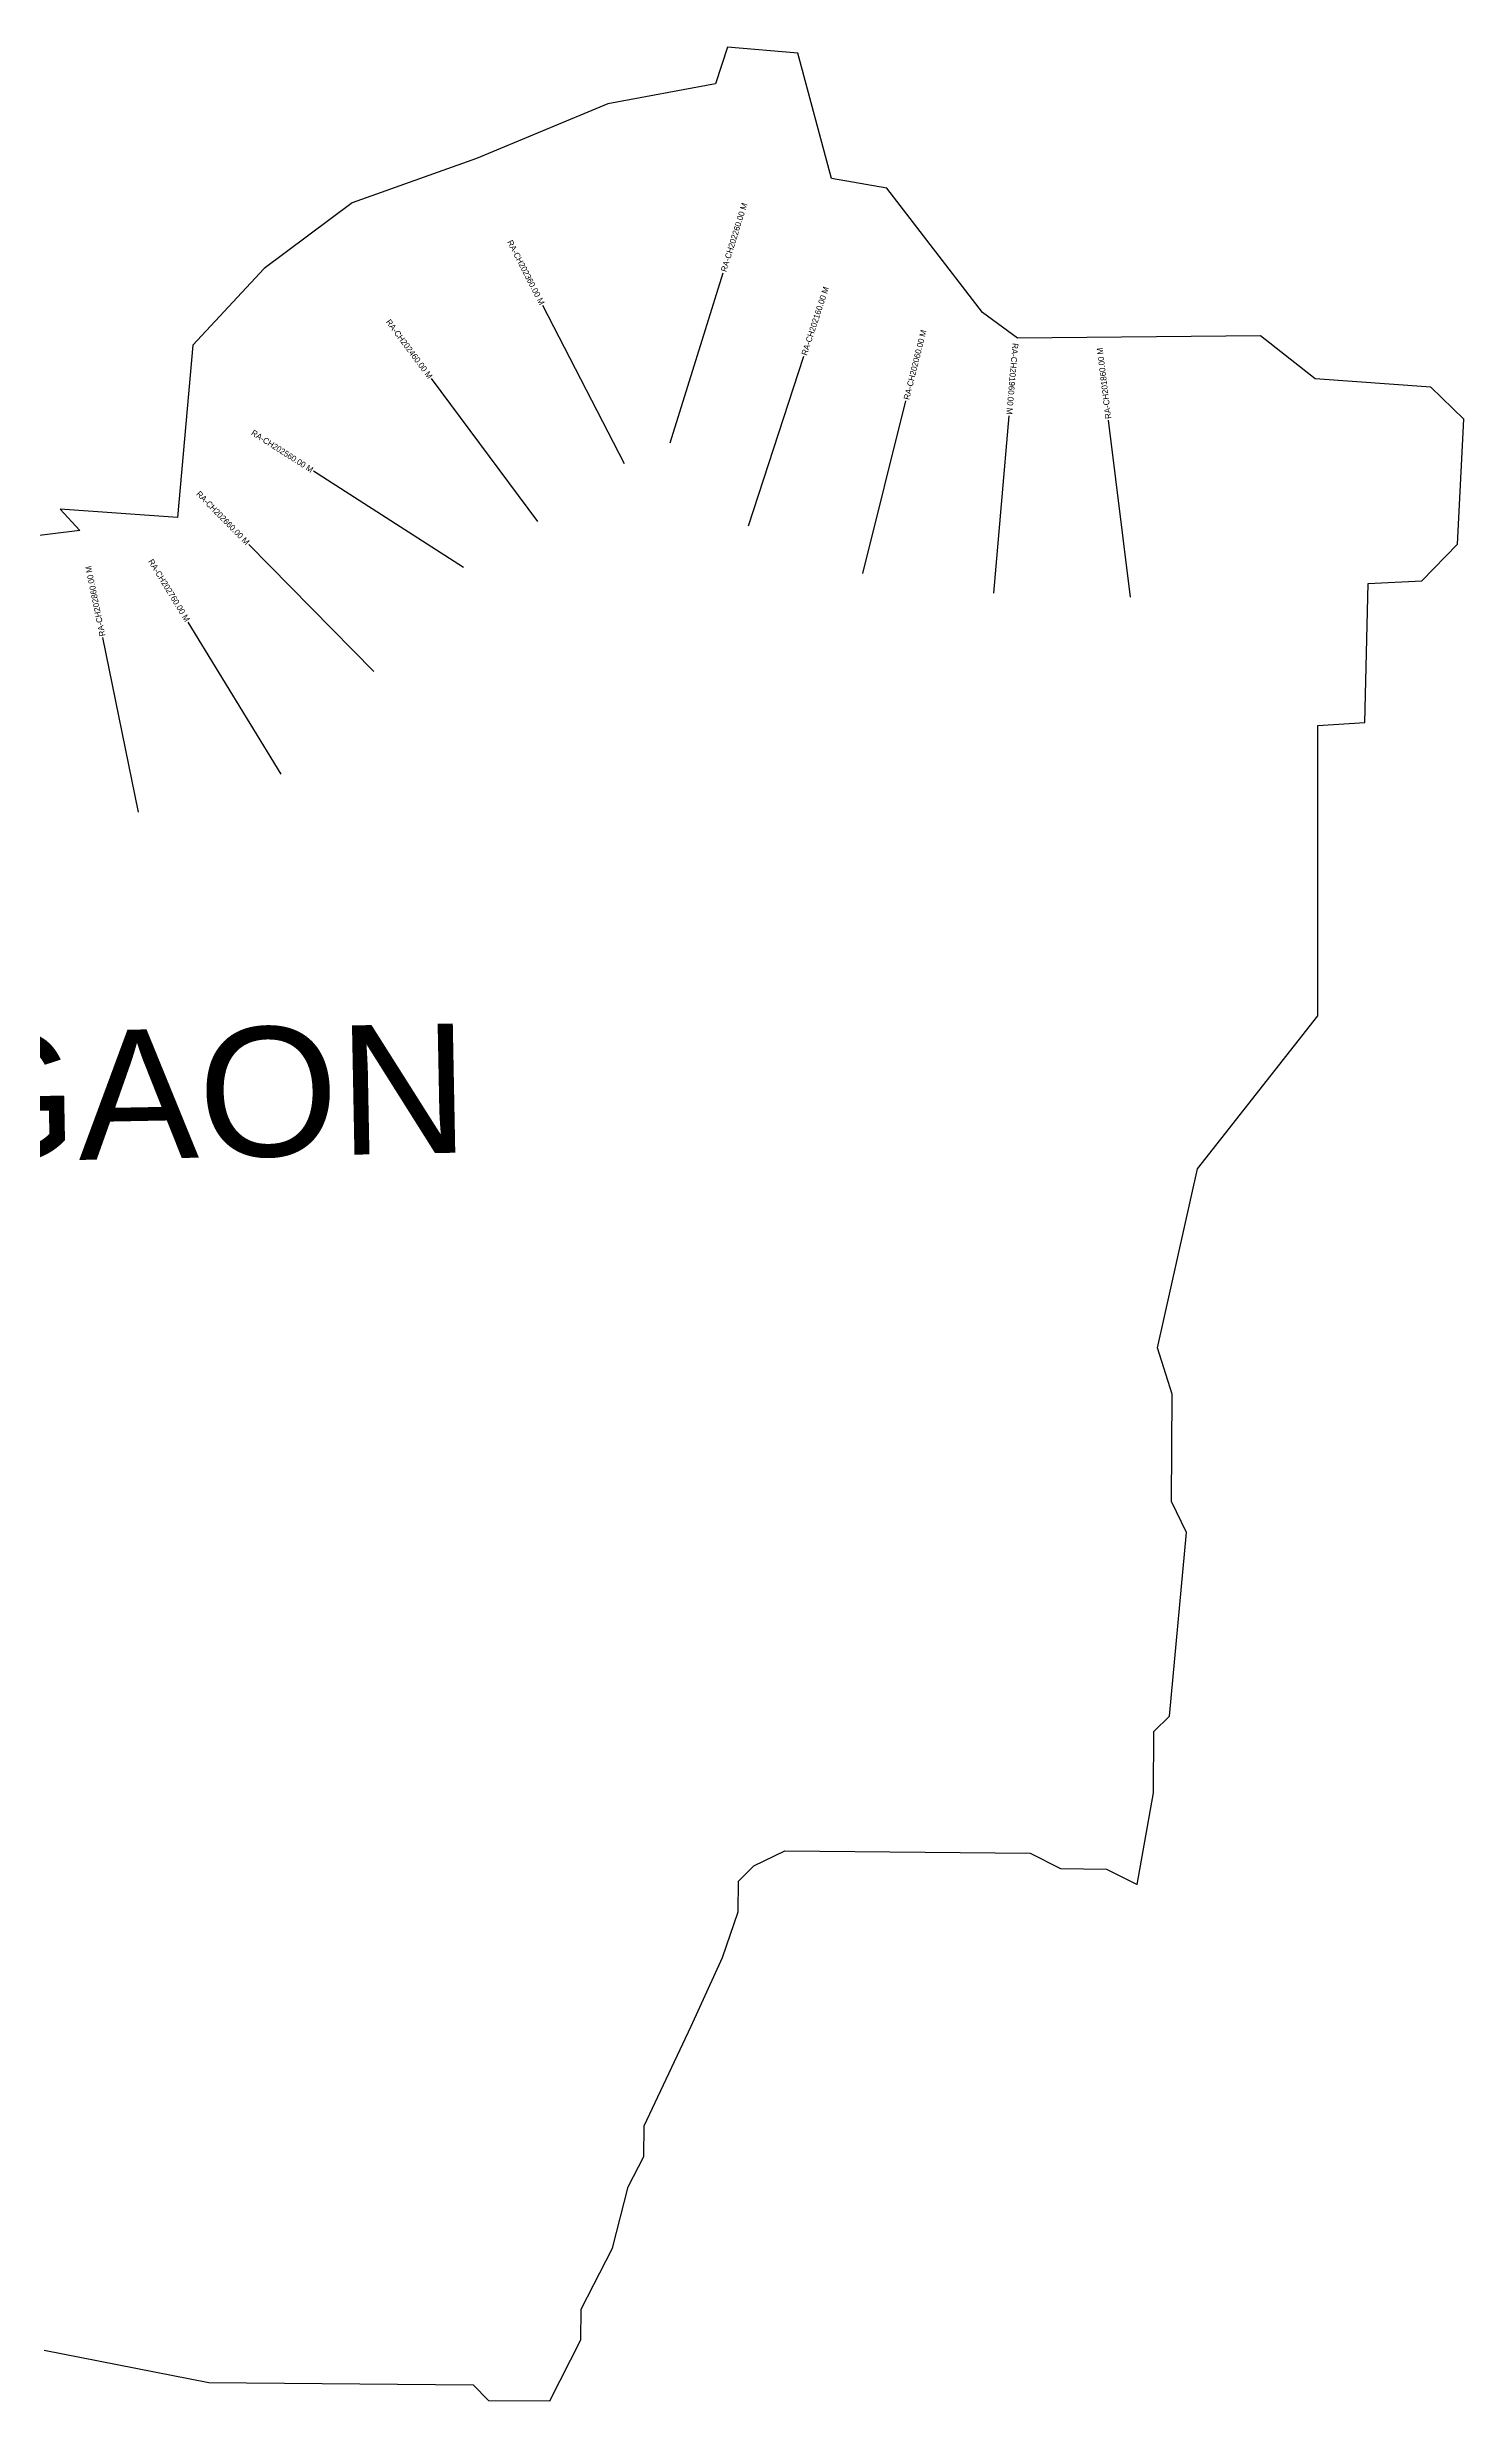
# Model space of a CAD drawing. Header units: metres. Extents: x 275009 to 277456, y 2078815 to 2080795.
# Drawn here: x 276264 to 277456, y 2078815 to 2080795 of the extents above; entities that cross this region are included whole.
import ezdxf
from ezdxf.enums import TextEntityAlignment as Align

# ---------------------------------------------------------------- set-up
doc = ezdxf.new("R2010")
doc.units = ezdxf.units.M
for name, color, linetype in [('CS', 134, 'Continuous'), ('CSMark', 210, 'Continuous'), ('VILLAGE BOUNDRY', 10, 'Continuous'), ('VILLAGE NAME', 250, 'Continuous')]:
    doc.layers.add(name, color=color, linetype=linetype)

msp = doc.modelspace()

# ---------------------------------------------------------------- linework, layer by layer
at = {"layer": 'CS'}
for p, q in [((276788.1, 2080462.2), (276832.7, 2080605.4)), ((276749.6, 2080444.5), (276681, 2080577.9)), ((276854, 2080392.5), (276900.5, 2080535.1)), ((276676.8, 2080396.1), (276587.2, 2080516.3)), ((276950.3, 2080352.2), (276986.6, 2080497.7)), ((277060.6, 2080335.7), (277073.5, 2080485.1)), ((277175.4, 2080332.5), (277157.1, 2080481.4)), ((276614.2, 2080357.5), (276488, 2080438.5)), ((276538.7, 2080269.9), (276433.6, 2080376.8)), ((276460.7, 2080183.4), (276382.7, 2080311.5)), ((276340.7, 2080151.6), (276310.7, 2080298.5))]:
    msp.add_line(p, q, dxfattribs=at)
at = {"layer": 'VILLAGE BOUNDRY'}
msp.add_lwpolyline([(276261.3, 2078857.4), (276399.9, 2078830.4), (276622.4, 2078828.3), (276635.2, 2078815.3), (276686.8, 2078814.8), (276713.1, 2078866.2), (276713.3, 2078892), (276739.6, 2078943.4), (276752.9, 2078994.9), (276766.1, 2079020.6), (276766.3, 2079046.4), (276805.8, 2079130), (276832.1, 2079187.8), (276845.4, 2079226.4), (276845.6, 2079252.2), (276858.6, 2079265), (276884.6, 2079277.6), (277091, 2079275.8), (277116.7, 2079262.7), (277155.4, 2079262.3), (277181.1, 2079249.2), (277194.8, 2079326.5), (277195.2, 2079378.1), (277208.2, 2079390.9), (277222.5, 2079545.6), (277209.9, 2079571.6), (277210.7, 2079661.9), (277198.1, 2079700.7), (277231.8, 2079851.3), (277333.1, 2079980.1), (277333.2, 2080107.4), (277333.1, 2080224.4), (277372.7, 2080226.9), (277375.5, 2080343.8), (277420.6, 2080346.2), (277450.6, 2080377), (277456.1, 2080482.1), (277428.2, 2080509), (277331, 2080516.1), (277284.9, 2080552.2), (277080.4, 2080550.2), (277051, 2080572), (276970.5, 2080676.6), (276924, 2080684.6), (276895.7, 2080790.1), (276836.5, 2080795.2), (276826.3, 2080764.2), (276735.8, 2080747.5), (276625.3, 2080701.5), (276520.5, 2080664.2), (276446.5, 2080608.8), (276386.5, 2080544.4), (276373.5, 2080399.4), (276274.8, 2080406.5), (276291.5, 2080388.6), (276139, 2080369.7)], dxfattribs=at)

# ---------------------------------------------------------------- texts
at = {"layer": 'CSMark'}
for s, rotation, p in [('RA-CH202260.00 M', 72.7196, (276833, 2080606.4)), ('RA-CH202160.00 M', 71.9403, (276900.8, 2080536.1)), ('RA-CH202060.00 M', 75.9843, (276986.9, 2080498.7)), ('RA-CH201860.00 M', 97.0064, (277156.9, 2080482.4)), ('RA-CH202860.00 M', 101.5708, (276310.5, 2080299.5))]:
    msp.add_text(s, height=5, rotation=rotation, dxfattribs=at).set_placement(p, align=Align.MIDDLE_LEFT)
for s, rotation, p in [('RA-CH202360.00 M', 297.2126, (276680.6, 2080578.8)), ('RA-CH202460.00 M', 306.7126, (276586.6, 2080517.1)), ('RA-CH201960.00 M', 265.0629, (277073.5, 2080486.1)), ('RA-CH202560.00 M', 327.333, (276487.1, 2080439)), ('RA-CH202660.00 M', 314.5165, (276432.9, 2080377.6)), ('RA-CH202760.00 M', 301.3561, (276382.2, 2080312.4))]:
    msp.add_text(s, height=5, rotation=rotation, dxfattribs=at).set_placement(p, align=Align.MIDDLE_RIGHT)
at = {"layer": 'VILLAGE NAME', "insert": (275866.5, 2079959.5), "char_height": 108.748, "attachment_point": 1, "rotation": 1.1028}
msp.add_mtext_dynamic_manual_height_columns('{\\fArial|b0|i0|c0|p34;KOLGAON}', width=726.929, gutter_width=543.7, heights=[0], dxfattribs=at)

doc.saveas('drawing.dxf')
